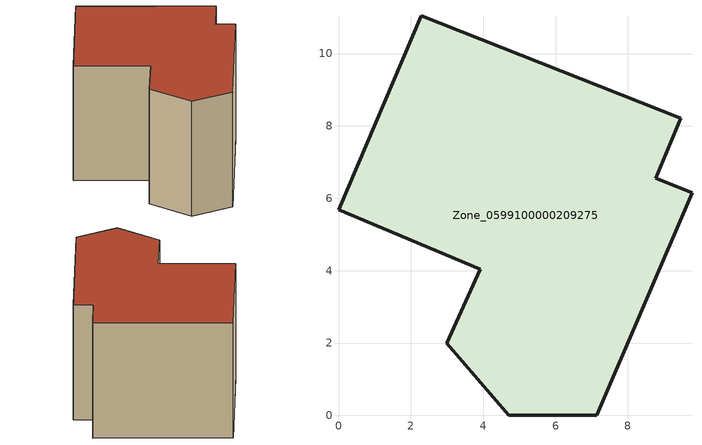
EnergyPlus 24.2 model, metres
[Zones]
Zone_0599100000209275
 floor ground (C_G): 7.14,0 4.71,0 2.99,1.99 3.91,4.04 0,5.68 2.29,11.05 9.46,8.21 8.77,6.56 9.77,6.15 z0
 wall outside (C_F): 8.77,6.56 9.46,8.21 2.29,11.05 0,5.68 3.91,4.04 2.99,1.99 4.71,0 7.14,0 9.77,6.15 8.77,6.56 z0:7.56
 roof outside (C_R): 7.14,0 9.77,6.15 8.77,6.56 9.46,8.21 2.29,11.05 0,5.68 3.91,4.04 2.99,1.99 4.71,0 z7.56
[BUILDING]
Pand.0599100000209275: North Axis=0; Terrain=City; Loads Convergence Tolerance Value=0.04; Temperature Convergence Tolerance Value=0.4; Solar Distribution=FullExterior; Maximum Number of Warmup Days=25; Minimum Number of Warmup Days=1
[Site:Location]
Rotterdam.The.Hague.AP_ZH_NLD Design_Conditions: Latitude=51.96; Longitude=4.45; Time Zone=1; Elevation=-4.5
[SITE:GROUNDTEMPERATURE:BUILDINGSURFACE]
18, 18, 18, 18, 18, 18, 18, 18, 18, 18, 18, 18
[MATERIAL] Thermal Absorptance=0.9; Solar Absorptance=0.7; Visible Absorptance=0.7
Name | Roughness | Thickness | Conductivity | Density | Specific Heat
G.TC.1946 | MediumSmooth | 0.15 | 1 | 540 | 1210
F.TC.1946 | Rough | 0.3 | 0.857143 | 1920 | 840
R.TC.1946 | MediumRough | 0.2 | 0.909091 | 1500 | 1000
[CONSTRUCTION]
C_G: G.TC.1946
C_F: F.TC.1946
C_R: R.TC.1946
[ZONE]
Zone_0599100000209275: Type=1; Multiplier=1; Ceiling Height=Autocalculate; Volume=Autocalculate; Floor Area=autocalculate; Part of Total Floor Area=Yes
[ZONEINFILTRATION:DESIGNFLOWRATE]
Infil_Zone_0599100000209275: Zone or ZoneList or Space or SpaceList=Zone_0599100000209275; Schedule=AlwaysOn; Design Flow Rate Calculation Method=Flow/Area; Flow Rate per Floor Area=0.003; Constant Term Coefficient=1; Temperature Term Coefficient=0; Velocity Term Coefficient=0; Velocity Squared Term Coefficient=0
[HVACTEMPLATE:ZONE:IDEALLOADSAIRSYSTEM]
Zone_0599100000209275: Maximum Heating Supply Air Temperature=50; Minimum Cooling Supply Air Temperature=13; Maximum Heating Supply Air Humidity Ratio=0.0156; Minimum Cooling Supply Air Humidity Ratio=0.0077; Heating Limit=NoLimit; Cooling Limit=NoLimit; Dehumidification Control Type=ConstantSensibleHeatRatio; Cooling Sensible Heat Ratio=0.7; Dehumidification Setpoint=60; Humidification Control Type=None; Humidification Setpoint=30; Outdoor Air Method=None; Outdoor Air Flow Rate per Person=0.00944; Outdoor Air Flow Rate per Zone Floor Area=0; Outdoor Air Flow Rate per Zone=0; Demand Controlled Ventilation Type=None; Outdoor Air Economizer Type=NoEconomizer; Heat Recovery Type=None; Sensible Heat Recovery Effectiveness=0.7; Latent Heat Recovery Effectiveness=0.65
[ZONECONTROL:THERMOSTAT]
ThermostatControl_Zone_0599100000209275: Zone or ZoneList=Zone_0599100000209275; Control Type Schedule=DualSetpointControlType; Control 1=Thermostat_Zone_0599100000209275; Temperature Difference Between Cutout And Setpoint=0
[THERMOSTATSETPOINT:DUALSETPOINT]
Thermostat_Zone_0599100000209275: Heating Setpoint Temperature Schedule=HeatingSetpoint_Zone_0599100000209275; Cooling Setpoint Temperature Schedule=CoolingSetpoint_Zone_0599100000209275
[SCHEDULE:COMPACT]
HeatingSetpoint_Zone_0599100000209275: Through: 12/31, For: AllDays, Until: 24:00, 21
CoolingSetpoint_Zone_0599100000209275: Through: 12/31, For: AllDays, Until: 24:00, 24
DualSetpointControlType: Through: 12/31, For: AllDays, Until: 24:00, 4
AlwaysOn: Through: 12/31, For: AllDays, Until: 24:00, 1
